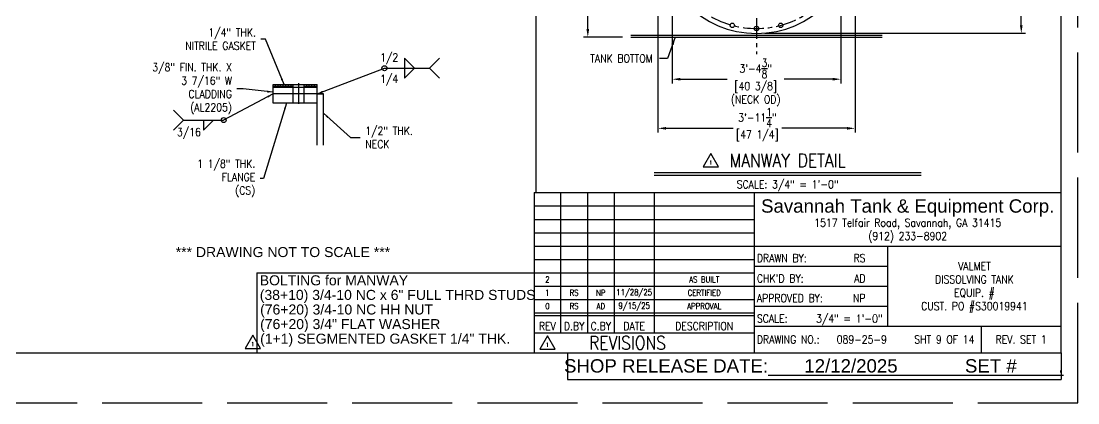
# Model space of a CAD drawing. Extents: x -219 to 1080, y 12 to 426.
# Drawn here: x 118.6 to 372, y 12 to 103.5 of the extents above; entities that cross this region are included whole.
import ezdxf
from ezdxf.enums import TextEntityAlignment as Align

# ---------------------------------------------------------------- set-up
doc = ezdxf.new("R2010")
doc.units = 0
doc.header["$LTSCALE"] = 4
doc.header["$MEASUREMENT"] = 0
doc.header["$PDMODE"] = 33
doc.header["$PDSIZE"] = -0.5
doc.linetypes.add('AM_ISO02W050', pattern=[7.5, 6, -1.5])
doc.linetypes.add('CENTER', pattern=[2, 1.25, -0.25, 0.25, -0.25])
doc.layers.get('0').update_dxf_attribs({"linetype": 'CONTINUOUS'})
doc.layers.get('Defpoints').update_dxf_attribs({"linetype": 'CONTINUOUS'})
doc.layers.add('AM_0', color=7, linetype='CONTINUOUS', lineweight=30)
for name, color, linetype in [('CENTER', 6, 'CENTER'), ('COVER', 3, 'CONTINUOUS'), ('DIM', 1, 'CONTINUOUS'), ('EQUIP', 7, 'CONTINUOUS'), ('FLANGE', 2, 'CONTINUOUS'), ('FLG', 2, 'CONTINUOUS'), ('GASKET', 140, 'CONTINUOUS'), ('NECK', 242, 'CONTINUOUS'), ('SHELL', 40, 'CONTINUOUS'), ('SHOP TAG', 11, 'CONTINUOUS'), ('TEXT', 4, 'CONTINUOUS')]:
    doc.layers.add(name, color=color, linetype=linetype)
doc.styles.add('ROMANS', font='ROMANS.shx', dxfattribs={"width": 0.85, "height": 1.92})
doc.styles.get("Standard").update_dxf_attribs({"font": 'sanss___.ttf'})
doc.dimstyles.get("Standard").update_dxf_attribs({"dimtxt": 0.18, "dimasz": 0.18, "dimexe": 0.18, "dimexo": 0.0625, "dimgap": 0.09, "dimtad": 0, "dimtih": 1, "dimtoh": 1, "dimdec": 4, "dimzin": 0, "dimdsep": 46, "dimtxsty": 'Standard', "dimcen": 0.09, "dimadec": 0, "dimazin": 0, "dimtfac": 1, "dimtdec": 4, "dimtofl": 0, "dimtmove": 0, "dimatfit": 3, "dimfxl": 1, "dimtolj": 1, "dimtzin": 0, "dimarcsym": 0})

# ---------------------------------------------------------------- blocks, each defined once
blk = doc.blocks.new('*D99')
at = {"layer": 'Defpoints', "color": 0, "transparency": 16777216}
for p in [(271.31, 124.22), (318.56, 124.22), (318.56, 77.82)]:
    blk.add_point(p, dxfattribs=at)
at = {"layer": 'DIM', "color": 0, "lineweight": -2, "transparency": 16777216}
for p, q in [((271.31, 122.22), (271.31, 76.82)), ((318.56, 122.22), (318.56, 76.82)), ((273.23, 77.82), (289.31, 77.82)), ((316.64, 77.82), (300.98, 77.82))]:
    blk.add_line(p, q, dxfattribs=at)
at = {"layer": 'DIM', "color": 0, "transparency": 16777216}
for points in [[(273.23, 78.14), (273.23, 77.5), (271.31, 77.82)], [(316.64, 78.14), (316.64, 77.5), (318.56, 77.82)]]:
    blk.add_solid(points, dxfattribs=at)
at = {"layer": 'DIM', "color": 0, "transparency": 16777216, "char_height": 1.92, "attachment_point": 5, "style": 'ROMANS'}
for s, insert in [('\\A1;3\'-11{\\H1x;\\S1/4;}"', (295.15, 80.38)), ('\\A1;[47 1/4]', (295.15, 76.03))]:
    blk.add_mtext(s, dxfattribs=dict(at, insert=insert))
blk = doc.blocks.new('*D100')
at = {"layer": 'Defpoints', "color": 0, "transparency": 16777216}
for p in [(294.94, 179.28), (294.94, 100.6), (358.43, 100.6)]:
    blk.add_point(p, dxfattribs=at)
at = {"layer": 'DIM', "color": 0, "lineweight": -2, "transparency": 16777216}
for p, q in [((296.94, 179.28), (359.43, 179.28)), ((358.43, 177.36), (358.43, 133.64)), ((358.43, 102.52), (358.43, 124.96)), ((296.94, 100.6), (359.43, 100.6))]:
    blk.add_line(p, q, dxfattribs=at)
at = {"layer": 'DIM', "color": 0, "transparency": 16777216}
for points in [[(358.11, 177.36), (358.75, 177.36), (358.43, 179.28)], [(358.11, 102.52), (358.75, 102.52), (358.43, 100.6)]]:
    blk.add_solid(points, dxfattribs=at)
at = {"layer": 'DIM', "color": 0, "transparency": 16777216, "char_height": 1.92, "attachment_point": 5, "style": 'ROMANS'}
for s, insert in [('\\A1;6\'-6{\\H1x;\\S11/16;}"', (358.43, 131.86)), ('\\A1;[78 11/16]', (358.43, 127.52))]:
    blk.add_mtext(s, dxfattribs=dict(at, insert=insert))
blk = doc.blocks.new('*D101')
at = {"layer": 'Defpoints', "color": 0, "transparency": 16777216}
for p in [(274.75, 124.22), (315.13, 124.22), (315.13, 89.6)]:
    blk.add_point(p, dxfattribs=at)
at = {"layer": 'DIM', "color": 0, "lineweight": -2, "transparency": 16777216}
for p, q in [((274.75, 122.22), (274.75, 88.6)), ((315.13, 122.22), (315.13, 88.6)), ((276.67, 89.6), (287.94, 89.6)), ((313.21, 89.6), (301.56, 89.6))]:
    blk.add_line(p, q, dxfattribs=at)
at = {"layer": 'DIM', "color": 0, "transparency": 16777216}
for points in [[(276.67, 89.92), (276.67, 89.28), (274.75, 89.6)], [(313.21, 89.92), (313.21, 89.28), (315.13, 89.6)]]:
    blk.add_solid(points, dxfattribs=at)
at = {"layer": 'DIM', "color": 0, "transparency": 16777216, "char_height": 1.92, "attachment_point": 5, "style": 'ROMANS'}
for s, insert in [('\\A1;3\'-4{\\H1x;\\S3/8;}"', (294.75, 92.16)), ('\\A1;[40 3/8]\\P(NECK OD)', (294.75, 86.03))]:
    blk.add_mtext(s, dxfattribs=dict(at, insert=insert))
blk = doc.blocks.new('*D103')
at = {"layer": 'Defpoints', "color": 0, "transparency": 16777216}
for p in [(254.49, 139.94), (269.12, 139.94), (264.77, 99.69)]:
    blk.add_point(p, dxfattribs=at)
at = {"layer": 'DIM', "color": 0, "lineweight": -2, "transparency": 16777216}
for p, q in [((267.12, 139.94), (253.49, 139.94)), ((254.49, 138.02), (254.49, 124.54)), ((254.49, 101.61), (254.49, 115.85)), ((262.77, 99.69), (253.49, 99.69))]:
    blk.add_line(p, q, dxfattribs=at)
at = {"layer": 'DIM', "color": 0, "transparency": 16777216}
for points in [[(254.17, 138.02), (254.81, 138.02), (254.49, 139.94)], [(254.17, 101.61), (254.81, 101.61), (254.49, 99.69)]]:
    blk.add_solid(points, dxfattribs=at)
at = {"layer": 'DIM', "color": 0, "transparency": 16777216, "char_height": 1.92, "attachment_point": 5, "style": 'ROMANS'}
for s, insert in [('\\A1;3\'-4{\\H1x;\\S1/4;}"', (254.49, 122.75)), ('\\A1;[40 1/4]', (254.49, 118.41))]:
    blk.add_mtext(s, dxfattribs=dict(at, insert=insert))
blk = doc.blocks.new('A$C08ebd4ed')
at = {"layer": 'TEXT', "style": 'ROMANS', "width": 0.85}
for s, p in [('11/28/25', (-307.17, 43.2)), ('RS', (-350.37, 43.2)), ('NP', (-331.17, 43.2))]:
    blk.add_text(s, height=4.32, dxfattribs=at).set_placement(p, align=Align.MIDDLE)

msp = doc.modelspace()

# ---------------------------------------------------------------- hatches: boundary and pattern name
at = {"layer": 'GASKET'}
h = msp.add_hatch(dxfattribs=at)
h.set_pattern_fill('ANSI37', color=256, scale=5, angle=45, style=0)
h.set_pattern_definition([(90, (41.45014, 35.4063), (-0.625, 1e-16), []), (180, (41.45014, 35.4063), (-1e-16, -0.625), [])])
h.paths.add_polyline_path([(179.07296, 88.33517), (179.07296, 87.58517), (183.76046, 87.58517), (183.76046, 88.33517)])
h.paths.add_polyline_path([(186.38546, 88.33517), (186.38546, 87.58517), (189.57296, 87.58517), (189.57296, 88.33517)])

# ---------------------------------------------------------------- linework, layer by layer
for p, q in [((242.00581, 296), (242.00581, 62.4)), ((367.99419, 24), (367.99419, 296)), ((241.60581, 62.4), (367.99419, 62.4)), ((241.60581, 62.4), (241.60581, 24)), ((248.00581, 28.8), (248.00581, 62.4)), ((254.40581, 62.4), (254.40581, 28.8)), ((260.80581, 62.4), (260.80581, 28.8)), ((270.40581, 62.4), (270.40581, 28.8)), ((294.39419, 62.4), (294.39419, 24)), ((241.60581, 59.2), (294.39419, 59.2)), ((241.60581, 56), (294.39419, 56)), ((241.60581, 52.8), (294.39419, 52.8)), ((241.60581, 49.6), (367.99419, 49.6)), ((326.39419, 30.4), (326.39419, 49.6)), ((241.60581, 46.4), (294.39419, 46.4)), ((175.0888, 43.2), (175.0888, 24)), ((175.0888, 43.2), (294.39419, 43.2)), ((241.60581, 43.2), (294.39419, 43.2)), ((294.39419, 44.8), (326.39419, 44.8)), ((241.60581, 40), (326.39419, 40)), ((241.60581, 36.8), (294.39419, 36.8)), ((241.60581, 33.6), (294.39419, 33.6)), ((241.60581, 32.96), (294.39419, 32.96)), ((294.39419, 35.2), (326.39419, 35.2)), ((241.60581, 28.8), (294.39419, 28.8)), ((294.39419, 30.4), (367.99419, 30.4)), ((348.79419, 30.4), (348.79419, 24)), ((-7.99419, 24), (367.99419, 24))]:
    msp.add_line(p, q)
at = {"layer": 'CENTER'}
for p, q in [((294.93874, 184.24461), (294.93874, 95.63748)), ((185.07296, 88.66915), (185.07296, 83.38277))]:
    msp.add_line(p, q, dxfattribs=at)
msp.add_arc((294.93874, 124.19301), 22.44094, 180, 0.0651076, dxfattribs=at)
at = {"layer": 'COVER'}
for centre in [(289.1306, 102.51673), (294.93874, 101.75207), (300.74689, 102.51673)]:
    msp.add_circle(centre, 0.5315, dxfattribs=at)
msp.add_arc((294.93874, 124.19301), 23.62205, 180, 0, dxfattribs=at)
at = {"layer": 'Defpoints', "linetype": 'AM_ISO02W050'}
for p, q in [((372, 12), (372, 300)), ((-12, 12), (372, 12))]:
    msp.add_line(p, q, dxfattribs=at)
at = {"layer": 'DIM'}
for p, q in [((210.50398, 94.6306), (210.50398, 89.8306)), ((210.50398, 94.6306), (212.90398, 92.2306)), ((216.50524, 92.2306), (218.90524, 94.6306)), ((205.70398, 92.2306), (216.50524, 92.2306)), ((210.50398, 89.8306), (212.90398, 92.2306)), ((216.50524, 92.2306), (218.90524, 89.8306)), ((157.56419, 79.80922), (155.16419, 82.20922)), ((157.56419, 79.80922), (155.16419, 77.40922)), ((157.56419, 79.80922), (167.16419, 79.80922)), ((162.36419, 77.40922), (164.76419, 79.80922)), ((162.36419, 79.80922), (162.36419, 77.40922)), ((270.40581, 67.26356), (334.40581, 67.26356)), ((270.40581, 66.62356), (334.40581, 66.62356))]:
    msp.add_line(p, q, dxfattribs=at)
for centre in [(205.70398, 92.2306), (167.16419, 79.80922)]:
    msp.add_circle(centre, 0.6, dxfattribs=at)
at = {"layer": 'EQUIP'}
for p, q in [((179.07296, 86.08517), (179.07296, 87.58517)), ((189.57296, 87.58517), (179.07296, 87.58517)), ((189.57296, 86.08517), (189.57296, 87.58517))]:
    msp.add_line(p, q, dxfattribs=at)
at = {"layer": 'FLANGE'}
for p, q in [((183.76046, 88.33517), (183.76046, 83.83517)), ((186.38546, 88.33517), (186.38546, 83.83517))]:
    msp.add_line(p, q, dxfattribs=at)
at = {"layer": 'FLG'}
for p, q in [((189.57296, 86.08517), (179.07296, 86.08517)), ((179.07296, 83.83517), (179.07296, 86.08517)), ((189.57296, 83.83517), (179.07296, 83.83517)), ((189.57296, 83.83517), (189.57296, 86.08517))]:
    msp.add_line(p, q, dxfattribs=at)
at = {"layer": 'GASKET'}
for p, q in [((179.07296, 87.58517), (179.07296, 88.33517)), ((179.07296, 88.33517), (189.57296, 88.33517)), ((189.57296, 87.58517), (189.57296, 88.33517))]:
    msp.add_line(p, q, dxfattribs=at)
at = {"layer": 'NECK'}
for p, q in [((189.57296, 73.77142), (189.57296, 86.08517)), ((191.07296, 86.08517), (189.57296, 86.08517)), ((189.57296, 86.08517), (191.07296, 86.08517)), ((191.07296, 73.77142), (191.07296, 86.08517))]:
    msp.add_line(p, q, dxfattribs=at)
at = {"layer": 'SHELL'}
for p, q in [((264.7666, 99.69105), (325.11089, 99.69105)), ((264.77074, 100.19105), (325.10674, 100.19105))]:
    msp.add_line(p, q, dxfattribs=at)
at = {"layer": 'SHOP TAG'}
for p, q in [((249.59419, 24), (249.59419, 17.6)), ((367.99419, 24), (367.99419, 17.6)), ((249.59419, 17.6), (367.99419, 17.6))]:
    msp.add_line(p, q, dxfattribs=at)
at = {"layer": 'TEXT'}
for p, q in [((283.96849, 71.75645), (282.12097, 68.55645)), ((285.81601, 68.55645), (283.96849, 71.75645)), ((282.12097, 68.55645), (285.81601, 68.55645)), ((174.1523, 28.22676), (172.30478, 25.02676)), ((175.99982, 25.02676), (174.1523, 28.22676)), ((244.80581, 28.06716), (242.95829, 24.86716)), ((246.65333, 24.86716), (244.80581, 28.06716)), ((172.30478, 25.02676), (175.99982, 25.02676)), ((242.95829, 24.86716), (246.65333, 24.86716))]:
    msp.add_line(p, q, dxfattribs=at)

# ---------------------------------------------------------------- block references
at = {"layer": 'AM_0', "xscale": 0.3333333333333333, "yscale": 0.3333333333333333, "zscale": 0.3333333333333333}
msp.add_blockref('A$C08ebd4ed', (367.99419, 24), dxfattribs=at)

# ---------------------------------------------------------------- texts
at = {"layer": 'DIM', "style": 'ROMANS', "width": 0.85}
for s, p in [('1/2', (204.70128, 93.87285)), ('1/4', (204.70128, 88.72195)), ('3/16', (155.96412, 75.95944))]:
    msp.add_text(s, height=1.92, dxfattribs=at).set_placement(p)
for s, height, p in [('MANWAY DETAIL', 3.2, (302.40581, 68.54356)), ('SCALE: 3/4" = 1\'-0"', 1.92, (302.40581, 63.42356))]:
    msp.add_text(s, height=height, dxfattribs=at).set_placement(p, align=Align.CENTER)
at = {"layer": 'DIM', "char_height": 1.92, "style": 'ROMANS'}
for s, insert, attachment_point in [('1/4" THK.\\PNITRILE GASKET', (174.8928, 99.20878), 6), ('\\A1;3/8" FIN. THK. X\\P3 7/16" W\\PCLADDING\\P(AL2205)', (169.15586, 87.32609), 6), ('TANK BOTTOM', (270.04889, 94.58997), 6), ('1/2" THK.\\PNECK', (201.12274, 75.62005), 4), ('1 1/8" THK.\\PFLANGE\\P(CS)', (174.74612, 65.82343), 6)]:
    msp.add_mtext(s, dxfattribs=dict(at, insert=insert, attachment_point=attachment_point))
at = {"layer": 'SHOP TAG'}
msp.add_text('SHOP RELEASE DATE:%%U       12/12/2025             SET #        .', height=3.2, dxfattribs=at).set_placement((308.65192, 20.86966), align=Align.MIDDLE_CENTER)
at = {"layer": 'TEXT', "style": 'ROMANS', "width": 0.85}
for s, height, p in [('1', 0.96, (283.96849, 69.62312)), ('1517 Telfair Road, Savannah, GA 31415', 1.92, (331.19419, 55.2)), ('(912) 233-8902', 1.92, (331.19419, 52)), ('VALMET', 1.92, (347.19419, 44.8)), ('DISSOLVING TANK', 1.92, (347.19419, 41.6)), ('EQUIP. #', 1.92, (347.19419, 38.4)), ('CUST. PO #S30019941', 1.92, (347.19419, 35.2)), ('REVISIONS', 3.2, (264.00581, 26.4)), ('REV. SET 1', 1.92, (358.39419, 27.2)), ('1', 0.96, (174.1523, 26.09343)), ('1', 0.96, (244.80581, 25.93383))]:
    msp.add_text(s, height=height, dxfattribs=at).set_placement(p, align=Align.MIDDLE_CENTER)
at = {"layer": 'TEXT'}
msp.add_text('Savannah Tank & Equipment Corp.', height=3.2, dxfattribs=at).set_placement((331.19419, 59.2), align=Align.MIDDLE_CENTER)
for s, p in [('*** DRAWING NOT TO SCALE ***', (155.67433, 48.1546)), ('BOLTING for MANWAY', (175.8253, 41.38564)), ('(38+10) 3/4-10 NC x 6" FULL THRD STUDS', (175.8253, 37.88564)), ('  (76+20) 3/4-10 NC HH NUT', (174.04589, 34.38564)), ('  (76+20) 3/4" FLAT WASHER', (174.04589, 30.88564)), ('  (1+1) SEGMENTED GASKET 1/4" THK.', (174.04589, 27.38564))]:
    msp.add_text(s, height=2.4, dxfattribs=at).set_placement(p, align=Align.MIDDLE_LEFT)
at = {"layer": 'TEXT', "style": 'ROMANS', "width": 0.85}
for s, p in [('DRAWN BY:', (295.03419, 46.69878)), ("CHK'D BY:", (295.03419, 41.83967)), ('APPROVED BY:', (295.03419, 37.09878)), ('SCALE:', (295.03419, 32.21314)), ('SCALE:', (295.03419, 32.21243)), ('DRAWING NO.:', (295.03419, 27.2)), ('089-25-9', (314.16555, 27.2))]:
    msp.add_text(s, height=1.92, dxfattribs=at).set_placement(p, align=Align.MIDDLE_LEFT)
for s, p in [('RS', (321.08481, 46.69878)), ('AD', (321.08481, 41.83967)), ('NP', (321.08481, 37.09878)), ('3/4" = 1\'-0"', (325.16349, 32.21243)), ('SHT 9 OF 14', (347.19221, 27.2))]:
    msp.add_text(s, height=1.92, dxfattribs=at).set_placement(p, align=Align.MIDDLE_RIGHT)
for s, height, p in [('2', 1.44, (244.80581, 41.6)), ('AS BUILT', 1.44, (282.4, 41.6)), ('1', 1.44, (244.80581, 38.4)), ('CERTIFIED', 1.44, (282.4, 38.4)), ('0', 1.44, (244.80581, 35.2)), ('RS', 1.44, (251.20581, 35.2)), ('AD', 1.44, (257.60581, 35.2)), ('9/15/25', 1.44, (265.60581, 35.2)), ('APPROVAL', 1.44, (282.4, 35.2)), ('REV', 1.92, (244.80581, 30.4)), ('D.BY', 1.92, (251.20581, 30.4)), ('C.BY', 1.92, (257.60581, 30.4)), ('DATE', 1.92, (265.60581, 30.4)), ('DESCRIPTION', 1.92, (282.4, 30.4))]:
    msp.add_text(s, height=height, dxfattribs=at).set_placement(p, align=Align.MIDDLE)

# ---------------------------------------------------------------- dimensions: what is measured, and where the dimension line sits
at = {"layer": 'DIM'}
for base, p1, p2, picture, middle in [((358.43007, 100.5973), (294.93874, 179.2848), (294.93874, 100.5973), '*D100', (358.43007, 129.29928)), ((254.49181, 139.94105), (264.7666, 99.69105), (269.12433, 139.94105), '*D103', (254.49181, 120.19244))]:
    dim = msp.add_linear_dim(base=base, p1=p1, p2=p2, angle=90, dimstyle='Standard', override={"dimscale": 16, "dimtxt": 1.92, "dimasz": 0.12, "dimexe": 0.0625, "dimexo": 0.125, "dimgap": 0.02, "dimzin": 3, "dimlunit": 4, "dimpost": '\\X', "dimtxsty": 'ROMANS', "dimcen": 0}, dxfattribs=at)
    dim.commit()
    dim.dimension.update_dxf_attribs({"geometry": picture, "text_midpoint": middle, "dimtype": 160})
dim = msp.add_linear_dim(base=(318.56374, 77.81648), p1=(271.31374, 124.2223), p2=(318.56374, 124.2223), dimstyle='Standard', override={"dimscale": 16, "dimtxt": 1.92, "dimasz": 0.12, "dimexe": 0.0625, "dimexo": 0.125, "dimgap": 0.02, "dimzin": 3, "dimlunit": 4, "dimpost": '\\X', "dimtxsty": 'ROMANS', "dimcen": 0}, dxfattribs=at)
dim.commit()
dim.dimension.update_dxf_attribs({"geometry": '*D99', "text_midpoint": (295.14647, 77.81648), "dimtype": 160})
dim = msp.add_linear_dim(base=(315.12624, 89.60019), p1=(274.75124, 124.2223), p2=(315.12624, 124.2223), text='<>\\P(NECK OD)', dimstyle='Standard', override={"dimscale": 16, "dimtxt": 1.92, "dimasz": 0.12, "dimexe": 0.0625, "dimexo": 0.125, "dimgap": 0.02, "dimzin": 3, "dimlunit": 4, "dimpost": '\\X', "dimtxsty": 'ROMANS', "dimcen": 0}, dxfattribs=at)
dim.commit()
dim.dimension.update_dxf_attribs({"geometry": '*D101', "text_midpoint": (294.75029, 89.60019), "dimtype": 160})

# ---------------------------------------------------------------- leaders
at = {"layer": 'DIM', "annotation_type": 0, "has_hookline": 1, "hookline_direction": 1}
for points, override in [([(181.63814, 88.33517), (177.17429, 99.20878), (176.0928, 99.20878)], {"dimscale": 12, "dimtxt": 1.44, "dimasz": 0.12, "dimexe": 0.0625, "dimexo": 0.125, "dimgap": 0.1, "dimzin": 3, "dimlunit": 4, "dimpost": '\\X', "dimtxsty": 'ROMANS', "dimcen": 0}), ([(275.45165, 99.68876), (273.56889, 94.58997), (271.64889, 94.58997)], {"dimscale": 16, "dimtxt": 1.92, "dimasz": 0.12, "dimexe": 0.0625, "dimexo": 0.125, "dimgap": 0.1, "dimzin": 3, "dimlunit": 4, "dimpost": '\\X', "dimtxsty": 'ROMANS', "dimcen": 0})]:
    msp.add_leader(points, dimstyle='Standard', override=override, dxfattribs=at)
at = {"layer": 'DIM'}
for points in [[(189.57296, 86.08517), (205.70398, 92.2306)], [(179.07296, 86.08517), (167.16419, 79.80922)]]:
    msp.add_leader(points, dimstyle='Standard', override={"dimscale": 12, "dimtxt": 1.44, "dimasz": 0.12, "dimexe": 0.0625, "dimexo": 0.125, "dimgap": 0.1, "dimzin": 3, "dimlunit": 4, "dimpost": '\\X', "dimtxsty": 'ROMANS', "dimcen": 0}, dxfattribs=at)
at = {"layer": 'DIM', "annotation_type": 0, "has_hookline": 1}
for points, hookline_direction, text_width in [([(179.07296, 86.46017), (171.81336, 87.32609), (170.35586, 87.32609)], 1, 21.76), ([(182.24171, 83.83517), (176.74775, 65.82343), (175.94612, 65.82343)], 1, 15.30971), ([(191.07296, 81.46581), (197.55009, 75.62005), (199.92274, 75.62005)], 0, 12.12343)]:
    msp.add_leader(points, dimstyle='Standard', override={"dimscale": 12, "dimtxt": 1.44, "dimasz": 0.12, "dimexe": 0.0625, "dimexo": 0.125, "dimgap": 0.1, "dimlfac": 0.2, "dimzin": 3, "dimlunit": 4, "dimpost": '\\X', "dimtxsty": 'ROMANS', "dimcen": 0}, dxfattribs=dict(at, hookline_direction=hookline_direction, text_width=text_width))

doc.saveas('drawing.dxf')
